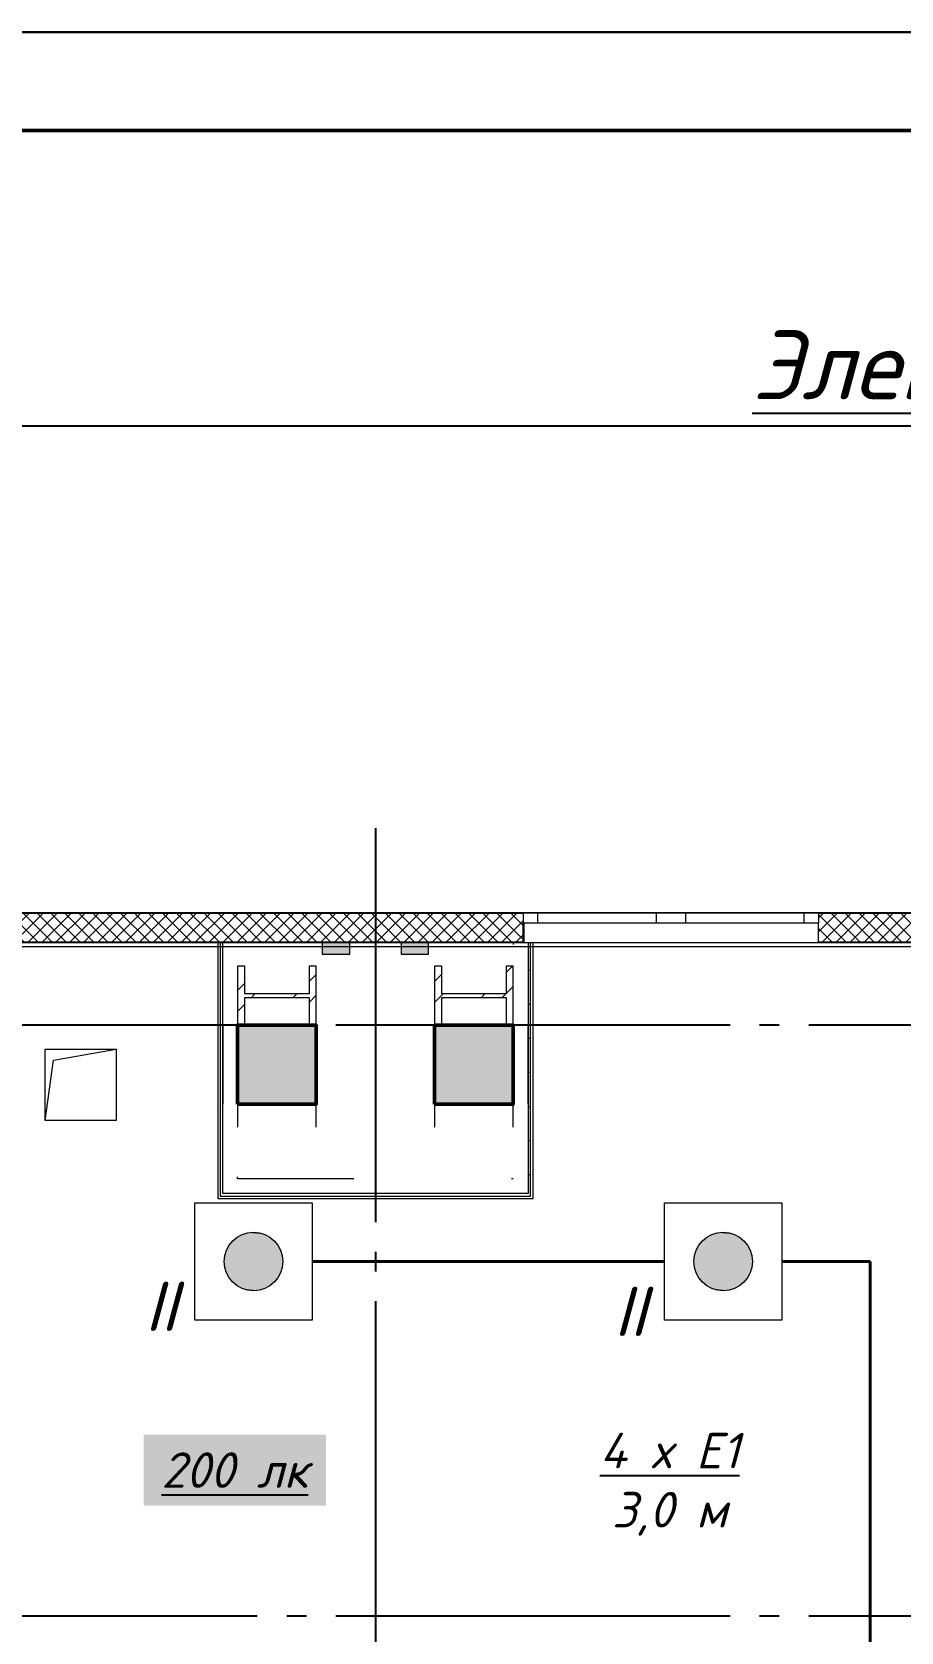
# Model space of a CAD drawing. Header units: millimetres. Extents: x 0 to 1286, y 0 to 420.
# Drawn here: x 200.8 to 244.9, y 338.8 to 420 of the extents above; entities that cross this region are included whole.
import ezdxf

# ---------------------------------------------------------------- set-up
doc = ezdxf.new("R2010")
doc.units = ezdxf.units.MM
for name, pattern in [('ГОСТ 2.303 5', [24, 20, -1.5, 1, -1.5]), ('СПКБ-0000-000-АР#003$0$Achse', [2300, 0, -800, 1500, 0]), ('СПКБ-0000-000-АР#003$0$Ashe', [300, 200, -100])]:
    doc.linetypes.add(name, pattern=pattern)
for name, color, linetype in [('Viewport2ForCustomObjects_0', 7, 'Continuous'), ('Рамка', 7, 'Continuous'), ('СПКБ-0000-000-АР#003$0$Колонны новые', 7, 'Continuous'), ('СПКБ-0000-000-АР#003$0$Колонны существующие', 7, 'Continuous'), ('СПКБ-0000-000-АР#003$0$Окна ArchiCAD', 7, 'Continuous'), ('СПКБ-0000-000-АР#003$0$Перекрытие', 7, 'Continuous'), ('СПКБ-0000-000-АР#003$0$Стены', 7, 'Continuous'), ('СПКБ-0000-000-АР#003$0$Фахверк', 7, 'Continuous'), ('Строительные оси', 7, 'Continuous'), ('ЭО_РАБОЧЕЕ ОСВЕЩЕНИЕ', 7, 'Continuous'), ('ЭС', 7, 'Continuous')]:
    doc.layers.add(name, color=color, linetype=linetype)
for name, color, linetype, lineweight, true_color in [('СПКБ-0000-000-АР#003$0$Колонны новые_Ном._пера__108', 7, 'Continuous', 13, 0xfd8379), ('СПКБ-0000-000-АР#003$0$Колонны существующие_Ном._пера__102', 7, 'Continuous', 13, 0xcccccc), ('СПКБ-0000-000-АР#003$0$Окна ArchiCAD_Ном._пера__68', 7, 'Continuous', 20, 0xfd4435), ('СПКБ-0000-000-АР#003$0$Стены_Ном._пера__68', 7, 'Continuous', 20, 0xfd4435), ('СПКБ-0000-000-АР#003$0$Фахверк_Ном._пера__102', 7, 'Continuous', 13, 0xcccccc)]:
    doc.layers.add(name, color=color, linetype=linetype, lineweight=lineweight, true_color=true_color)
for name, color, linetype, lineweight in [('СПКБ-0000-000-АР#003$0$Колонны новые_Ном._пера__20', 1, 'Continuous', 20), ('СПКБ-0000-000-АР#003$0$Колонны существующие_Ном._пера__141', 7, 'Continuous', 50), ('СПКБ-0000-000-АР#003$0$Окна ArchiCAD_Ном._пера__6', 5, 'Continuous', 9), ('СПКБ-0000-000-АР#003$0$Перекрытие_Ном._пера__1', 7, 'Continuous', 13), ('СПКБ-0000-000-АР#003$0$Стены_Ном._пера__1', 7, 'Continuous', 13), ('СПКБ-0000-000-АР#003$0$Стены_Ном._пера__20', 1, 'Continuous', 20), ('СПКБ-0000-000-АР#003$0$Фахверк_Ном._пера__1', 7, 'Continuous', 13), ('СПКБ-0000-000-АР#003$0$Шахты ОВ_Ном._пера__1', 7, 'Continuous', 13)]:
    doc.layers.add(name, color=color, linetype=linetype, lineweight=lineweight)
doc.styles.add('1.8', font='isocpeui.ttf', dxfattribs={"height": 1.8})
doc.styles.add('2.5', font='isocpeui.ttf')
doc.styles.add('3.5', font='isocpeui.ttf', dxfattribs={"height": 3.5})
pattern_1 = [(45, (0, 0), (-35.35534, 35.35534), []), (135, (0, 0), (35.35534, 35.35534), [])]
pattern_2 = [(0, (0, 0), (0, 173.2051), [0, -100]), (0, (50, 86.6), (0, 173.2051), [0, -100])]
pattern_3 = [(45, (0, 0), (-159.099, 159.099), []), (45, (-53.03, 53.03), (-159.099, 159.099), [])]

# ---------------------------------------------------------------- blocks, each defined once
blk = doc.blocks.new('*E601')
at = {"layer": 'Строительные оси', "color": 3, "linetype": 'ГОСТ 2.303 5', "lineweight": 25}
for p, q in [((-119.569, 258.857), (-119.569, -45.143)), ((186.431, 248.857), (-283.756, 248.857)), ((186.431, 218.857), (-283.756, 218.857))]:
    blk.add_line(p, q, dxfattribs=at)
at = {"layer": 'ЭО_РАБОЧЕЕ ОСВЕЩЕНИЕ', "color": 7, "lineweight": 0}
for p, q in [((-128.727, 233.886), (-128.727, 239.836)), ((-128.727, 239.836), (-122.777, 239.836)), ((-122.777, 239.836), (-122.777, 233.886)), ((-104.893, 233.886), (-104.893, 239.836)), ((-104.893, 239.836), (-98.943, 239.836)), ((-98.943, 239.836), (-98.943, 233.886)), ((-122.777, 233.886), (-128.727, 233.886)), ((-98.943, 233.886), (-104.893, 233.886))]:
    blk.add_line(p, q, dxfattribs=at)
at = {"layer": 'ЭО_РАБОЧЕЕ ОСВЕЩЕНИЕ', "color": 5, "lineweight": 40}
for p, q in [((-122.777, 236.861), (-104.893, 236.861)), ((-94.455, 236.861), (-98.943, 236.861)), ((-94.455, 204.861), (-94.455, 236.861))]:
    blk.add_line(p, q, dxfattribs=at)
at = {"layer": 'ЭО_РАБОЧЕЕ ОСВЕЩЕНИЕ', "color": 7, "lineweight": 0}
for centre in [(-125.752, 236.861), (-101.918, 236.861)]:
    blk.add_circle(centre, 1.488, dxfattribs=at)
at = {"layer": 'ЭО_РАБОЧЕЕ ОСВЕЩЕНИЕ', "color": 5, "lineweight": 40}
for points in [[(-126.754, 237.961), (-126.939, 237.758), (-124.565, 237.758)], [(-126.535, 238.126), (-126.754, 237.961), (-124.75, 237.961)], [(-126.754, 237.961), (-124.75, 237.961), (-124.565, 237.758)], [(-126.289, 238.248), (-126.535, 238.126), (-124.969, 238.126)], [(-126.535, 238.126), (-124.969, 238.126), (-124.75, 237.961)], [(-126.025, 238.323), (-126.289, 238.248), (-125.214, 238.248)], [(-126.289, 238.248), (-125.214, 238.248), (-124.969, 238.126)], [(-125.752, 238.349), (-126.025, 238.323), (-125.478, 238.323)], [(-126.025, 238.323), (-125.478, 238.323), (-125.214, 238.248)], [(-102.92, 237.961), (-103.105, 237.758), (-100.731, 237.758)], [(-102.701, 238.126), (-102.92, 237.961), (-100.916, 237.961)], [(-102.92, 237.961), (-100.916, 237.961), (-100.731, 237.758)], [(-102.455, 238.248), (-102.701, 238.126), (-101.135, 238.126)], [(-102.701, 238.126), (-101.135, 238.126), (-100.916, 237.961)], [(-102.191, 238.323), (-102.455, 238.248), (-101.38, 238.248)], [(-102.455, 238.248), (-101.38, 238.248), (-101.135, 238.126)], [(-101.918, 238.349), (-102.191, 238.323), (-101.645, 238.323)], [(-102.191, 238.323), (-101.645, 238.323), (-101.38, 238.248)], [(-127.182, 237.268), (-127.233, 236.999), (-124.271, 236.999)], [(-127.083, 237.524), (-127.182, 237.268), (-124.321, 237.268)], [(-127.182, 237.268), (-124.321, 237.268), (-124.271, 236.999)], [(-126.939, 237.758), (-127.083, 237.524), (-124.42, 237.524)], [(-127.083, 237.524), (-124.42, 237.524), (-124.321, 237.268)], [(-126.939, 237.758), (-124.565, 237.758), (-124.42, 237.524)], [(-103.349, 237.268), (-103.399, 236.999), (-100.437, 236.999)], [(-103.249, 237.524), (-103.349, 237.268), (-100.487, 237.268)], [(-103.349, 237.268), (-100.487, 237.268), (-100.437, 236.999)], [(-103.105, 237.758), (-103.249, 237.524), (-100.586, 237.524)], [(-103.249, 237.524), (-100.586, 237.524), (-100.487, 237.268)], [(-103.105, 237.758), (-100.731, 237.758), (-100.586, 237.524)], [(-127.233, 236.999), (-127.233, 236.724), (-124.271, 236.724)], [(-127.233, 236.999), (-124.271, 236.999), (-124.271, 236.724)], [(-127.233, 236.724), (-127.182, 236.454), (-124.321, 236.454)], [(-127.233, 236.724), (-124.271, 236.724), (-124.321, 236.454)], [(-127.182, 236.454), (-127.083, 236.198), (-124.42, 236.198)], [(-127.182, 236.454), (-124.321, 236.454), (-124.42, 236.198)], [(-103.399, 236.999), (-103.399, 236.724), (-100.437, 236.724)], [(-103.399, 236.999), (-100.437, 236.999), (-100.437, 236.724)], [(-103.399, 236.724), (-103.349, 236.454), (-100.487, 236.454)], [(-103.399, 236.724), (-100.437, 236.724), (-100.487, 236.454)], [(-103.349, 236.454), (-103.249, 236.198), (-100.586, 236.198)], [(-103.349, 236.454), (-100.487, 236.454), (-100.586, 236.198)], [(-127.083, 236.198), (-126.939, 235.965), (-124.565, 235.965)], [(-127.083, 236.198), (-124.42, 236.198), (-124.565, 235.965)], [(-126.939, 235.965), (-126.754, 235.762), (-124.75, 235.762)], [(-126.939, 235.965), (-124.565, 235.965), (-124.75, 235.762)], [(-126.754, 235.762), (-126.535, 235.597), (-124.969, 235.597)], [(-126.754, 235.762), (-124.75, 235.762), (-124.969, 235.597)], [(-126.535, 235.597), (-126.289, 235.474), (-125.214, 235.474)], [(-126.535, 235.597), (-124.969, 235.597), (-125.214, 235.474)], [(-103.249, 236.198), (-103.105, 235.965), (-100.731, 235.965)], [(-103.249, 236.198), (-100.586, 236.198), (-100.731, 235.965)], [(-103.105, 235.965), (-102.92, 235.762), (-100.916, 235.762)], [(-103.105, 235.965), (-100.731, 235.965), (-100.916, 235.762)], [(-102.92, 235.762), (-102.701, 235.597), (-101.135, 235.597)], [(-102.92, 235.762), (-100.916, 235.762), (-101.135, 235.597)], [(-102.701, 235.597), (-102.455, 235.474), (-101.38, 235.474)], [(-102.701, 235.597), (-101.135, 235.597), (-101.38, 235.474)], [(-126.289, 235.474), (-126.025, 235.399), (-125.478, 235.399)], [(-126.289, 235.474), (-125.214, 235.474), (-125.478, 235.399)], [(-126.025, 235.399), (-125.478, 235.399), (-125.752, 235.374)], [(-102.455, 235.474), (-102.191, 235.399), (-101.645, 235.399)], [(-102.455, 235.474), (-101.38, 235.474), (-101.645, 235.399)], [(-102.191, 235.399), (-101.645, 235.399), (-101.918, 235.374)]]:
    blk.add_solid(points, dxfattribs=at)
blk = doc.blocks.new('СПКБ-0000-000-АР#003$0$Перекрытие_1', base_point=(-24406.7, -2530.3))
at = {"layer": 'СПКБ-0000-000-АР#003$0$Перекрытие_Ном._пера__1', "color": 7, "linetype": 'Continuous', "lineweight": 13, "flags": 128}
blk.add_lwpolyline([(-24406.7, -2530.3), (-24406.7, 18886.6), (-23563.9, 18885.7), (-23563.9, 17144.7), (-22883.9, 17144.7), (-20992.9, 17144.7), (-20022.9, 17144.7), (-20022.9, 20246.7), (-17951.9, 20246.7), (-17956.9, 23688.1), (-17956.9, 25286.1), (17852.7, 25286.1), (17852.7, -2530.3), (5843.1, -2530.3), (243.1, -2530.3)], close=True, dxfattribs=at)
blk = doc.blocks.new('СПКБ-0000-000-АР#003$0$Двустворчатое Окно 19')
at = {"layer": 'СПКБ-0000-000-АР#003$0$Окна ArchiCAD_Ном._пера__6', "color": 5, "linetype": 'Continuous', "lineweight": 9}
for p, q in [((-747, 100), (747, 100)), ((-750, 0), (-675, 0)), ((-675, 0), (-675, -50)), ((-675, 0), (-75, 0)), ((-75, -50), (-75, 0)), ((-75, 0), (0, 0)), ((0, 0), (75, 0)), ((75, 0), (75, -50)), ((75, 0), (675, 0)), ((675, -50), (675, 0)), ((675, 0), (750, 0)), ((-750, -50), (750, -50)), ((-675, -50), (-750, -50)), ((-75, -50), (-675, -50)), ((0, -50), (-75, -50)), ((75, -50), (0, -50)), ((675, -50), (75, -50)), ((750, -50), (675, -50))]:
    blk.add_line(p, q, dxfattribs=at)
at = {"layer": 'СПКБ-0000-000-АР#003$0$Окна ArchiCAD_Ном._пера__68', "color": 20, "linetype": 'Continuous', "lineweight": 20, "true_color": 0xfd4435}
for p, q in [((-750, -47), (-750, 0)), ((750, -47), (750, 0)), ((-750, -50), (-750, -47)), ((750, -50), (750, -47))]:
    blk.add_line(p, q, dxfattribs=at)
blk = doc.blocks.new('СПКБ-0000-000-АР#003$0$Стена_1', base_point=(17892.7, 25306.1))
at = {"layer": 'СПКБ-0000-000-АР#003$0$Стены_Ном._пера__68', "linetype": 'Continuous', "lineweight": 20, "true_color": 0xfd4435}
for points in [[(-11206.9, 25456.1), (-19996.9, 25456.1), (-19996.9, 25453.1), (-11206.9, 25453.1)], [(-8206.9, 25456.1), (-9706.9, 25456.1), (-9706.9, 25453.1), (-8206.9, 25453.1)], [(-11206.9, 25306.1), (-11203.9, 25306.1), (-11203.9, 25406.1), (-11206.9, 25406.1), (-11206.9, 25309.1)], [(-9709.9, 25306.1), (-9706.9, 25306.1), (-9706.9, 25309.1), (-9706.9, 25406.1), (-9709.9, 25406.1)], [(-19996.9, 25309.1), (-19996.9, 25306.1), (-11206.9, 25306.1), (-11206.9, 25309.1)], [(-9706.9, 25309.1), (-9706.9, 25306.1), (-8206.9, 25306.1), (-8206.9, 25309.1)]]:
    blk.add_hatch(color=20, dxfattribs=at).paths.add_polyline_path(points)
h = blk.add_hatch(dxfattribs=at)
h.set_pattern_fill('СЕТКА_5X5_ДИАГОНАЛЬНАЯ', color=20, style=0, pattern_type=2)
h.set_pattern_definition(pattern_1)
h.paths.add_polyline_path([(-19996.9, 25406.1), (-19996.9, 25309.1), (-11206.9, 25309.1), (-11206.9, 25406.1), (-11206.9, 25453.1), (-19996.9, 25453.1)])
h = blk.add_hatch(dxfattribs=at)
h.set_pattern_fill('СЕТКА_5X5_ДИАГОНАЛЬНАЯ', color=20, style=0, pattern_type=2)
h.set_pattern_definition(pattern_1)
h.paths.add_polyline_path([(-9706.9, 25309.1), (-8206.9, 25309.1), (-8206.9, 25406.1), (-8206.9, 25453.1), (-9706.9, 25453.1), (-9706.9, 25406.1)])
at = {"layer": 'СПКБ-0000-000-АР#003$0$Стены_Ном._пера__68', "color": 20, "linetype": 'Continuous', "lineweight": 20, "true_color": 0xfd4435}
for p, q in [((-11206.9, 25453.1), (-19996.9, 25453.1)), ((-11206.9, 25456.1), (-11206.9, 25453.1)), ((-11206.9, 25453.1), (-11206.9, 25406.1)), ((-9706.9, 25456.1), (-9706.9, 25453.1)), ((-8206.9, 25453.1), (-9706.9, 25453.1)), ((-9706.9, 25453.1), (-9706.9, 25406.1)), ((-11206.9, 25406.1), (-11203.9, 25406.1)), ((-11206.9, 25309.1), (-11206.9, 25406.1)), ((-11203.9, 25406.1), (-11203.9, 25306.1)), ((-9709.9, 25406.1), (-9709.9, 25306.1)), ((-9706.9, 25406.1), (-9709.9, 25406.1)), ((-9706.9, 25309.1), (-9706.9, 25406.1)), ((-19996.9, 25309.1), (-11206.9, 25309.1)), ((-11206.9, 25306.1), (-11203.9, 25306.1)), ((-9706.9, 25306.1), (-9709.9, 25306.1)), ((-9706.9, 25309.1), (-8206.9, 25309.1))]:
    blk.add_line(p, q, dxfattribs=at)
at = {"layer": 'СПКБ-0000-000-АР#003$0$Стены_Ном._пера__68', "color": 20, "linetype": 'Continuous', "lineweight": 20, "true_color": 0xfd4435, "flags": 128}
for points in [[(-11206.9, 25456.1), (-19996.9, 25456.1)], [(-8206.9, 25456.1), (-9706.9, 25456.1)], [(-19996.9, 25306.1), (-11206.9, 25306.1)], [(-9706.9, 25306.1), (-8206.9, 25306.1)]]:
    blk.add_lwpolyline(points, dxfattribs=at)
at = {"layer": 'СПКБ-0000-000-АР#003$0$Окна ArchiCAD', "color": 5, "linetype": 'Continuous', "lineweight": 9, "xscale": -1, "zscale": 1000, "rotation": 180}
blk.add_blockref('СПКБ-0000-000-АР#003$0$Двустворчатое Окно 19', (-10456.9, 25406.1), dxfattribs=at)
blk = doc.blocks.new('СПКБ-0000-000-АР#003$0$Стена_211', base_point=(-12656.9, 24106))
at = {"layer": 'СПКБ-0000-000-АР#003$0$Стены_Ном._пера__20', "linetype": 'Continuous', "lineweight": 20}
h = blk.add_hatch(dxfattribs=at)
h.set_pattern_fill('ШТУКАТУРКА', color=1, style=0, pattern_type=2)
h.set_pattern_definition(pattern_2)
h.paths.add_polyline_path([(-12756.9, 25306.1), (-12756.9, 24885.7), (-12744.9, 24885.7), (-12744.9, 25306.1)])
h = blk.add_hatch(dxfattribs=at)
h.set_pattern_fill('ШТУКАТУРКА', color=1, style=0, pattern_type=2)
h.set_pattern_definition(pattern_2)
h.paths.add_polyline_path([(-12731.9, 24885.7), (-12731.9, 25306.1), (-12744.9, 25306.1), (-12744.9, 24885.7)])
h = blk.add_hatch(dxfattribs=at)
h.set_pattern_fill('ШТУКАТУРКА', color=1, style=0, pattern_type=2)
h.set_pattern_definition(pattern_2)
h.paths.add_polyline_path([(-12756.9, 24885.7), (-12756.9, 24485.7), (-12744.9, 24485.7), (-12744.9, 24885.7)])
h = blk.add_hatch(dxfattribs=at)
h.set_pattern_fill('ШТУКАТУРКА', color=1, style=0, pattern_type=2)
h.set_pattern_definition(pattern_2)
h.paths.add_polyline_path([(-12744.9, 24885.7), (-12744.9, 24485.7), (-12731.9, 24485.7), (-12731.9, 24885.7)])
h = blk.add_hatch(dxfattribs=at)
h.set_pattern_fill('ШТУКАТУРКА', color=1, style=0, pattern_type=2)
h.set_pattern_definition(pattern_2)
h.paths.add_polyline_path([(-12756.9, 24485.7), (-12756.9, 24006), (-12744.9, 24018), (-12744.9, 24485.7)])
h = blk.add_hatch(dxfattribs=at)
h.set_pattern_fill('ШТУКАТУРКА', color=1, style=0, pattern_type=2)
h.set_pattern_definition(pattern_2)
h.paths.add_polyline_path([(-12731.9, 24031), (-12731.9, 24485.7), (-12744.9, 24485.7), (-12744.9, 24018)])
at = {"layer": 'СПКБ-0000-000-АР#003$0$Стены_Ном._пера__1', "color": 7, "linetype": 'Continuous', "lineweight": 13, "flags": 128}
blk.add_lwpolyline([(-12656.9, 25306.1), (-12731.9, 25306.1)], dxfattribs=at)
at = {"layer": 'СПКБ-0000-000-АР#003$0$Стены_Ном._пера__1', "color": 7, "linetype": 'СПКБ-0000-000-АР#003$0$Achse', "lineweight": 13, "flags": 128}
for points in [[(-12656.9, 24885.7), (-12656.9, 25306.1)], [(-12656.9, 24106), (-12656.9, 24485.7)]]:
    blk.add_lwpolyline(points, dxfattribs=at)
at = {"layer": 'СПКБ-0000-000-АР#003$0$Стены_Ном._пера__20', "color": 1, "linetype": 'Continuous', "lineweight": 20, "flags": 128}
for points in [[(-12744.9, 25306.1), (-12756.9, 25306.1)], [(-12756.9, 25306.1), (-12756.9, 24006)], [(-12731.9, 25306.1), (-12744.9, 25306.1)]]:
    blk.add_lwpolyline(points, dxfattribs=at)
at = {"layer": 'СПКБ-0000-000-АР#003$0$Стены_Ном._пера__68', "color": 20, "linetype": 'Continuous', "lineweight": 20, "true_color": 0xfd4435}
for p, q in [((-12744.9, 25306.1), (-12744.9, 24885.7)), ((-12731.9, 24885.7), (-12731.9, 25306.1)), ((-12744.9, 24885.7), (-12744.9, 24485.7)), ((-12731.9, 24885.7), (-12731.9, 24485.7)), ((-12731.9, 24485.7), (-12731.9, 24885.7)), ((-12744.9, 24485.7), (-12744.9, 24018)), ((-12731.9, 24031), (-12731.9, 24485.7))]:
    blk.add_line(p, q, dxfattribs=at)
blk = doc.blocks.new('СПКБ-0000-000-АР#003$0$Стена_212', base_point=(-12656.9, 24106))
at = {"layer": 'СПКБ-0000-000-АР#003$0$Стены_Ном._пера__20', "linetype": 'Continuous', "lineweight": 20}
h = blk.add_hatch(dxfattribs=at)
h.set_pattern_fill('ШТУКАТУРКА', color=1, style=0, pattern_type=2)
h.set_pattern_definition(pattern_2)
h.paths.add_polyline_path([(-12756.9, 24006), (-11156.9, 24006), (-11168.9, 24018), (-12744.9, 24018)])
h = blk.add_hatch(dxfattribs=at)
h.set_pattern_fill('ШТУКАТУРКА', color=1, style=0, pattern_type=2)
h.set_pattern_definition(pattern_2)
h.paths.add_polyline_path([(-11181.9, 24031), (-12731.9, 24031), (-12744.9, 24018), (-11168.9, 24018)])
at = {"layer": 'СПКБ-0000-000-АР#003$0$Стены_Ном._пера__1', "color": 7, "linetype": 'СПКБ-0000-000-АР#003$0$Achse', "lineweight": 13, "flags": 128}
blk.add_lwpolyline([(-11256.9, 24106), (-12656.9, 24106)], dxfattribs=at)
at = {"layer": 'СПКБ-0000-000-АР#003$0$Стены_Ном._пера__20', "color": 1, "linetype": 'Continuous', "lineweight": 20, "flags": 128}
blk.add_lwpolyline([(-12756.9, 24006), (-11156.9, 24006)], dxfattribs=at)
at = {"layer": 'СПКБ-0000-000-АР#003$0$Стены_Ном._пера__68', "color": 20, "linetype": 'Continuous', "lineweight": 20, "true_color": 0xfd4435}
for p, q in [((-12744.9, 24018), (-11168.9, 24018)), ((-11181.9, 24031), (-12731.9, 24031))]:
    blk.add_line(p, q, dxfattribs=at)
blk = doc.blocks.new('СПКБ-0000-000-АР#003$0$Стена_213', base_point=(-11256.9, 24106))
at = {"layer": 'СПКБ-0000-000-АР#003$0$Стены_Ном._пера__20', "linetype": 'Continuous', "lineweight": 20}
h = blk.add_hatch(dxfattribs=at)
h.set_pattern_fill('ШТУКАТУРКА', color=1, style=0, pattern_type=2)
h.set_pattern_definition(pattern_2)
h.paths.add_polyline_path([(-11181.9, 25306.1), (-11181.9, 24885.7), (-11168.9, 24885.7), (-11168.9, 25306.1)])
h = blk.add_hatch(dxfattribs=at)
h.set_pattern_fill('ШТУКАТУРКА', color=1, style=0, pattern_type=2)
h.set_pattern_definition(pattern_2)
h.paths.add_polyline_path([(-11156.9, 24885.7), (-11156.9, 25306.1), (-11168.9, 25306.1), (-11168.9, 24885.7)])
h = blk.add_hatch(dxfattribs=at)
h.set_pattern_fill('ШТУКАТУРКА', color=1, style=0, pattern_type=2)
h.set_pattern_definition(pattern_2)
h.paths.add_polyline_path([(-11168.9, 24485.7), (-11168.9, 24885.7), (-11181.9, 24885.7), (-11181.9, 24485.7)])
h = blk.add_hatch(dxfattribs=at)
h.set_pattern_fill('ШТУКАТУРКА', color=1, style=0, pattern_type=2)
h.set_pattern_definition(pattern_2)
h.paths.add_polyline_path([(-11156.9, 24485.7), (-11156.9, 24885.7), (-11168.9, 24885.7), (-11168.9, 24485.7)])
h = blk.add_hatch(dxfattribs=at)
h.set_pattern_fill('ШТУКАТУРКА', color=1, style=0, pattern_type=2)
h.set_pattern_definition(pattern_2)
h.paths.add_polyline_path([(-11181.9, 24485.7), (-11181.9, 24031), (-11168.9, 24018), (-11168.9, 24485.7)])
h = blk.add_hatch(dxfattribs=at)
h.set_pattern_fill('ШТУКАТУРКА', color=1, style=0, pattern_type=2)
h.set_pattern_definition(pattern_2)
h.paths.add_polyline_path([(-11156.9, 24006), (-11156.9, 24485.7), (-11168.9, 24485.7), (-11168.9, 24018)])
at = {"layer": 'СПКБ-0000-000-АР#003$0$Стены_Ном._пера__1', "color": 7, "linetype": 'Continuous', "lineweight": 13, "flags": 128}
blk.add_lwpolyline([(-11256.9, 25306.1), (-11181.9, 25306.1)], dxfattribs=at)
at = {"layer": 'СПКБ-0000-000-АР#003$0$Стены_Ном._пера__1', "color": 7, "linetype": 'СПКБ-0000-000-АР#003$0$Achse', "lineweight": 13, "flags": 128}
for points in [[(-11256.9, 25306.1), (-11256.9, 24885.7)], [(-11256.9, 24485.7), (-11256.9, 24106)]]:
    blk.add_lwpolyline(points, dxfattribs=at)
at = {"layer": 'СПКБ-0000-000-АР#003$0$Стены_Ном._пера__20', "color": 1, "linetype": 'Continuous', "lineweight": 20, "flags": 128}
for points in [[(-11181.9, 25306.1), (-11168.9, 25306.1)], [(-11168.9, 25306.1), (-11156.9, 25306.1)], [(-11156.9, 24006), (-11156.9, 25306.1)]]:
    blk.add_lwpolyline(points, dxfattribs=at)
at = {"layer": 'СПКБ-0000-000-АР#003$0$Стены_Ном._пера__68', "color": 20, "linetype": 'Continuous', "lineweight": 20, "true_color": 0xfd4435}
for p, q in [((-11181.9, 25306.1), (-11181.9, 24885.7)), ((-11168.9, 24885.7), (-11168.9, 25306.1)), ((-11181.9, 24485.7), (-11181.9, 24885.7)), ((-11181.9, 24885.7), (-11181.9, 24485.7)), ((-11168.9, 24485.7), (-11168.9, 24885.7)), ((-11181.9, 24485.7), (-11181.9, 24031)), ((-11168.9, 24018), (-11168.9, 24485.7))]:
    blk.add_line(p, q, dxfattribs=at)
blk = doc.blocks.new('СПКБ-0000-000-АР#003$0$Колонна_14', base_point=(-12456.9, 24685.7))
at = {"layer": 'СПКБ-0000-000-АР#003$0$Колонны существующие_Ном._пера__102', "linetype": 'Continuous', "lineweight": 13, "true_color": 0xcccccc}
blk.add_hatch(color=254, dxfattribs=at).paths.add_polyline_path([(-12656.9, 24485.7), (-12256.9, 24485.7), (-12256.9, 24885.7), (-12656.9, 24885.7)])
at = {"layer": 'СПКБ-0000-000-АР#003$0$Колонны существующие_Ном._пера__141', "color": 7, "linetype": 'Continuous', "lineweight": 50, "flags": 128}
blk.add_lwpolyline([(-12656.9, 24485.7), (-12256.9, 24485.7), (-12256.9, 24885.7), (-12656.9, 24885.7)], close=True, dxfattribs=at)
blk = doc.blocks.new('СПКБ-0000-000-АР#003$0$Колонна_15', base_point=(-11456.9, 24685.7))
at = {"layer": 'СПКБ-0000-000-АР#003$0$Колонны существующие_Ном._пера__102', "linetype": 'Continuous', "lineweight": 13, "true_color": 0xcccccc}
blk.add_hatch(color=254, dxfattribs=at).paths.add_polyline_path([(-11656.9, 24485.7), (-11256.9, 24485.7), (-11256.9, 24885.7), (-11656.9, 24885.7)])
at = {"layer": 'СПКБ-0000-000-АР#003$0$Колонны существующие_Ном._пера__141', "color": 7, "linetype": 'Continuous', "lineweight": 50, "flags": 128}
blk.add_lwpolyline([(-11656.9, 24485.7), (-11256.9, 24485.7), (-11256.9, 24885.7), (-11656.9, 24885.7)], close=True, dxfattribs=at)
blk = doc.blocks.new('СПКБ-0000-000-АР#003$0$Колонна_45', base_point=(-12256.9, 24428.2))
at = {"layer": 'СПКБ-0000-000-АР#003$0$Колонны новые_Ном._пера__108', "linetype": 'Continuous', "lineweight": 13, "true_color": 0xfd8379}
h = blk.add_hatch(dxfattribs=at)
h.set_pattern_fill('СТАЛЬ', color=11, style=0, pattern_type=2)
h.set_pattern_definition(pattern_3)
h.paths.add_polyline_path([(-12656.9, 24369.4), (-12654.9, 24369.4), (-12654.9, 24482.4), (-12258.9, 24482.4), (-12258.9, 24369.4), (-12256.9, 24369.4), (-12256.9, 24482.4), (-12256.9, 24484.4), (-12258.9, 24484.4), (-12654.9, 24484.4), (-12656.9, 24484.4), (-12656.9, 24482.4)])
at = {"layer": 'СПКБ-0000-000-АР#003$0$Колонны новые_Ном._пера__20', "color": 1, "linetype": 'Continuous', "lineweight": 20}
for p, q in [((-12654.9, 24484.4), (-12656.9, 24484.4)), ((-12656.9, 24484.4), (-12656.9, 24482.4)), ((-12656.9, 24482.4), (-12656.9, 24369.4)), ((-12258.9, 24484.4), (-12654.9, 24484.4)), ((-12654.9, 24369.4), (-12654.9, 24482.4)), ((-12654.9, 24482.4), (-12258.9, 24482.4)), ((-12256.9, 24484.4), (-12258.9, 24484.4)), ((-12258.9, 24482.4), (-12258.9, 24369.4)), ((-12256.9, 24482.4), (-12256.9, 24484.4)), ((-12256.9, 24369.4), (-12256.9, 24482.4)), ((-12656.9, 24369.4), (-12654.9, 24369.4)), ((-12258.9, 24369.4), (-12256.9, 24369.4))]:
    blk.add_line(p, q, dxfattribs=at)
blk = doc.blocks.new('СПКБ-0000-000-АР#003$0$Колонна_46', base_point=(-11256.9, 24428.2))
at = {"layer": 'СПКБ-0000-000-АР#003$0$Колонны новые_Ном._пера__108', "linetype": 'Continuous', "lineweight": 13, "true_color": 0xfd8379}
h = blk.add_hatch(dxfattribs=at)
h.set_pattern_fill('СТАЛЬ', color=11, style=0, pattern_type=2)
h.set_pattern_definition(pattern_3)
h.paths.add_polyline_path([(-11656.9, 24369.4), (-11654.9, 24369.4), (-11654.9, 24482.4), (-11258.9, 24482.4), (-11258.9, 24369.4), (-11256.9, 24369.4), (-11256.9, 24482.4), (-11256.9, 24484.4), (-11258.9, 24484.4), (-11654.9, 24484.4), (-11656.9, 24484.4), (-11656.9, 24482.4)])
at = {"layer": 'СПКБ-0000-000-АР#003$0$Колонны новые_Ном._пера__20', "color": 1, "linetype": 'Continuous', "lineweight": 20}
for p, q in [((-11654.9, 24484.4), (-11656.9, 24484.4)), ((-11656.9, 24484.4), (-11656.9, 24482.4)), ((-11656.9, 24482.4), (-11656.9, 24369.4)), ((-11258.9, 24484.4), (-11654.9, 24484.4)), ((-11654.9, 24369.4), (-11654.9, 24482.4)), ((-11654.9, 24482.4), (-11258.9, 24482.4)), ((-11256.9, 24484.4), (-11258.9, 24484.4)), ((-11258.9, 24482.4), (-11258.9, 24369.4)), ((-11256.9, 24482.4), (-11256.9, 24484.4)), ((-11256.9, 24369.4), (-11256.9, 24482.4)), ((-11656.9, 24369.4), (-11654.9, 24369.4)), ((-11258.9, 24369.4), (-11256.9, 24369.4))]:
    blk.add_line(p, q, dxfattribs=at)
blk = doc.blocks.new('СПКБ-0000-000-АР#003$0$Колонна_91', base_point=(-12456.9, 25035.7))
at = {"layer": 'СПКБ-0000-000-АР#003$0$Колонны новые_Ном._пера__108', "linetype": 'Continuous', "lineweight": 13, "true_color": 0xfd8379}
h = blk.add_hatch(dxfattribs=at)
h.set_pattern_fill('СТАЛЬ', color=11, style=0, pattern_type=2)
h.set_pattern_definition(pattern_3)
h.paths.add_polyline_path([(-12256.9, 25185.7), (-12293.5, 25185.7), (-12293.5, 25044.5), (-12620.2, 25044.5), (-12620.2, 25185.7), (-12656.9, 25185.7), (-12656.9, 24885.7), (-12620.2, 24885.7), (-12620.2, 25027), (-12293.5, 25027), (-12293.5, 24885.7), (-12256.9, 24885.7)])
at = {"layer": 'СПКБ-0000-000-АР#003$0$Колонны новые_Ном._пера__20', "color": 1, "linetype": 'Continuous', "lineweight": 20}
for p, q in [((-12620.2, 25185.7), (-12656.9, 25185.7)), ((-12656.9, 25185.7), (-12656.9, 24885.7)), ((-12620.2, 25044.5), (-12620.2, 25185.7)), ((-12256.9, 25185.7), (-12293.5, 25185.7)), ((-12293.5, 25185.7), (-12293.5, 25044.5)), ((-12256.9, 24885.7), (-12256.9, 25185.7)), ((-12293.5, 25044.5), (-12620.2, 25044.5)), ((-12620.2, 24885.7), (-12620.2, 25027)), ((-12620.2, 25027), (-12293.5, 25027)), ((-12293.5, 25027), (-12293.5, 24885.7)), ((-12656.9, 24885.7), (-12620.2, 24885.7)), ((-12293.5, 24885.7), (-12256.9, 24885.7))]:
    blk.add_line(p, q, dxfattribs=at)
blk = doc.blocks.new('СПКБ-0000-000-АР#003$0$Колонна_92', base_point=(-11456.9, 25035.7))
at = {"layer": 'СПКБ-0000-000-АР#003$0$Колонны новые_Ном._пера__108', "linetype": 'Continuous', "lineweight": 13, "true_color": 0xfd8379}
h = blk.add_hatch(dxfattribs=at)
h.set_pattern_fill('СТАЛЬ', color=11, style=0, pattern_type=2)
h.set_pattern_definition(pattern_3)
h.paths.add_polyline_path([(-11256.9, 25185.7), (-11293.5, 25185.7), (-11293.5, 25044.5), (-11620.2, 25044.5), (-11620.2, 25185.7), (-11656.9, 25185.7), (-11656.9, 24885.7), (-11620.2, 24885.7), (-11620.2, 25027), (-11293.5, 25027), (-11293.5, 24885.7), (-11256.9, 24885.7)])
at = {"layer": 'СПКБ-0000-000-АР#003$0$Колонны новые_Ном._пера__20', "color": 1, "linetype": 'Continuous', "lineweight": 20}
for p, q in [((-11620.2, 25185.7), (-11656.9, 25185.7)), ((-11656.9, 25185.7), (-11656.9, 24885.7)), ((-11620.2, 25044.5), (-11620.2, 25185.7)), ((-11256.9, 25185.7), (-11293.5, 25185.7)), ((-11293.5, 25185.7), (-11293.5, 25044.5)), ((-11256.9, 24885.7), (-11256.9, 25185.7)), ((-11293.5, 25044.5), (-11620.2, 25044.5)), ((-11620.2, 24885.7), (-11620.2, 25027)), ((-11620.2, 25027), (-11293.5, 25027)), ((-11293.5, 25027), (-11293.5, 24885.7)), ((-11656.9, 24885.7), (-11620.2, 24885.7)), ((-11293.5, 24885.7), (-11256.9, 24885.7))]:
    blk.add_line(p, q, dxfattribs=at)
blk = doc.blocks.new('СПКБ-0000-000-АР#003$0$Колонна_149', base_point=(-12156.9, 25275.7))
at = {"layer": 'СПКБ-0000-000-АР#003$0$Фахверк_Ном._пера__102', "linetype": 'Continuous', "lineweight": 13, "true_color": 0xcccccc}
blk.add_hatch(color=254, dxfattribs=at).paths.add_polyline_path([(-12086.9, 25305.7), (-12226.9, 25305.7), (-12226.9, 25245.7), (-12086.9, 25245.7)])
at = {"layer": 'СПКБ-0000-000-АР#003$0$Фахверк_Ном._пера__1', "color": 7, "linetype": 'Continuous', "lineweight": 13, "flags": 128}
blk.add_lwpolyline([(-12086.9, 25305.7), (-12226.9, 25305.7), (-12226.9, 25245.7), (-12086.9, 25245.7)], close=True, dxfattribs=at)
blk = doc.blocks.new('СПКБ-0000-000-АР#003$0$Колонна_159', base_point=(-11756.9, 25275.7))
at = {"layer": 'СПКБ-0000-000-АР#003$0$Фахверк_Ном._пера__102', "linetype": 'Continuous', "lineweight": 13, "true_color": 0xcccccc}
blk.add_hatch(color=254, dxfattribs=at).paths.add_polyline_path([(-11686.9, 25305.7), (-11826.9, 25305.7), (-11826.9, 25245.7), (-11686.9, 25245.7)])
at = {"layer": 'СПКБ-0000-000-АР#003$0$Фахверк_Ном._пера__1', "color": 7, "linetype": 'Continuous', "lineweight": 13, "flags": 128}
blk.add_lwpolyline([(-11686.9, 25305.7), (-11826.9, 25305.7), (-11826.9, 25245.7), (-11686.9, 25245.7)], close=True, dxfattribs=at)
blk = doc.blocks.new('*E600')
at = {"layer": 'СПКБ-0000-000-АР#003$0$Шахты ОВ_Ном._пера__1', "color": 7, "linetype": 'СПКБ-0000-000-АР#003$0$Ashe', "lineweight": 13}
for p, q in [((109.241, 270.861), (109.653, 273.922)), ((109.653, 273.922), (112.841, 274.479))]:
    blk.add_line(p, q, dxfattribs=at)
at = {"layer": 'СПКБ-0000-000-АР#003$0$Шахты ОВ_Ном._пера__1', "color": 7, "linetype": 'СПКБ-0000-000-АР#003$0$Ashe', "lineweight": 13, "flags": 128}
blk.add_lwpolyline([(112.841, 270.861), (109.241, 270.861), (109.241, 274.479), (112.841, 274.479)], close=True, dxfattribs=at)
at = {"layer": 'СПКБ-0000-000-АР#003$0$Колонны новые', "color": 1, "lineweight": 20, "xscale": 0.01, "yscale": 0.01, "zscale": 0.01}
for name, p in [('СПКБ-0000-000-АР#003$0$Колонна_91', (120.999, 277.201)), ('СПКБ-0000-000-АР#003$0$Колонна_92', (130.999, 277.201)), ('СПКБ-0000-000-АР#003$0$Колонна_45', (122.999, 271.126)), ('СПКБ-0000-000-АР#003$0$Колонна_46', (132.999, 271.126))]:
    blk.add_blockref(name, p, dxfattribs=at)
at = {"layer": 'СПКБ-0000-000-АР#003$0$Колонны существующие', "color": 7, "lineweight": 50, "xscale": 0.01, "yscale": 0.01, "zscale": 0.01}
for name, p in [('СПКБ-0000-000-АР#003$0$Колонна_14', (120.999, 273.701)), ('СПКБ-0000-000-АР#003$0$Колонна_15', (130.999, 273.701))]:
    blk.add_blockref(name, p, dxfattribs=at)
at = {"layer": 'СПКБ-0000-000-АР#003$0$Перекрытие', "color": 7, "linetype": 'Continuous', "lineweight": 13, "xscale": 0.01, "yscale": 0.01, "zscale": 0.01}
blk.add_blockref('СПКБ-0000-000-АР#003$0$Перекрытие_1', (1.5, 1.54), dxfattribs=at)
at = {"layer": 'СПКБ-0000-000-АР#003$0$Стены', "color": 20, "lineweight": 20, "true_color": 0xfd4435, "xscale": 0.01, "yscale": 0.01, "zscale": 0.01}
blk.add_blockref('СПКБ-0000-000-АР#003$0$Стена_1', (424.494, 279.905), dxfattribs=at)
at = {"layer": 'СПКБ-0000-000-АР#003$0$Стены', "color": 12, "lineweight": 50, "true_color": 0xdf0000, "xscale": 0.01, "yscale": 0.01, "zscale": 0.01}
for name, p in [('СПКБ-0000-000-АР#003$0$Стена_211', (118.999, 267.903)), ('СПКБ-0000-000-АР#003$0$Стена_213', (132.999, 267.903)), ('СПКБ-0000-000-АР#003$0$Стена_212', (118.999, 267.903))]:
    blk.add_blockref(name, p, dxfattribs=at)
at = {"layer": 'СПКБ-0000-000-АР#003$0$Фахверк', "color": 7, "lineweight": 13, "xscale": 0.01, "yscale": 0.01, "zscale": 0.01}
for name, p in [('СПКБ-0000-000-АР#003$0$Колонна_149', (123.999, 279.601)), ('СПКБ-0000-000-АР#003$0$Колонна_159', (127.999, 279.601))]:
    blk.add_blockref(name, p, dxfattribs=at)

msp = doc.modelspace()

# ---------------------------------------------------------------- linework, layer by layer
at = {"layer": 'Defpoints', "linetype": 'Continuous'}
msp.add_lwpolyline([(35, 56.586), (637.188, 56.586), (637.188, 400), (35, 400)], close=True, dxfattribs=at)
at = {"layer": 'Рамка', "lineweight": 30}
msp.add_lwpolyline([(891, 0), (0, 0), (0, 420), (891, 420)], close=True, dxfattribs=at)
at = {"layer": 'Рамка', "lineweight": 50}
msp.add_lwpolyline([(886, 5), (886, 415), (20, 415), (20, 5)], close=True, dxfattribs=at)

# ---------------------------------------------------------------- block references
msp.add_blockref('*E600', (92.189, 93.885))
at = {"layer": 'Viewport2ForCustomObjects_0'}
msp.add_blockref('*E601', (337.756, 120.729), dxfattribs=at)

# ---------------------------------------------------------------- texts
at = {"layer": 'ЭО_РАБОЧЕЕ ОСВЕЩЕНИЕ', "attachment_point": 5}
for s, insert, char_height, style in [('II', (207.306, 355.32), 2.5, '2.5'), ('II', (231.113, 355.064), 2.5, '2.5'), ('{\\L4 x Е1\\P}3,0 м', (233.126, 346.286), 1.8, '1.8')]:
    msp.add_mtext(s, dxfattribs=dict(at, insert=insert, char_height=char_height, style=style))
at = {"layer": 'ЭО_РАБОЧЕЕ ОСВЕЩЕНИЕ', "insert": (211.049, 347.004), "char_height": 1.8, "attachment_point": 5, "style": '1.8', "bg_fill": 1, "box_fill_scale": 1.5, "bg_fill_color": 7, "bg_fill_true_color": 16777215, "bg_fill_transparency": 0}
msp.add_mtext('{\\L200 лк}', dxfattribs=at)
at = {"layer": 'ЭС', "insert": (344, 400.017), "char_height": 3.5, "attachment_point": 5, "style": '3.5'}
msp.add_mtext('{\\fISOCPEUR|b1|i1|c204|p34;\\LЭлектроосвещение. План прокладки групповой сети на 3-м этаже корпуса №142 на отм. +7.800\\P\\l(М 1:100)}', dxfattribs=at)

doc.saveas('drawing.dxf')
